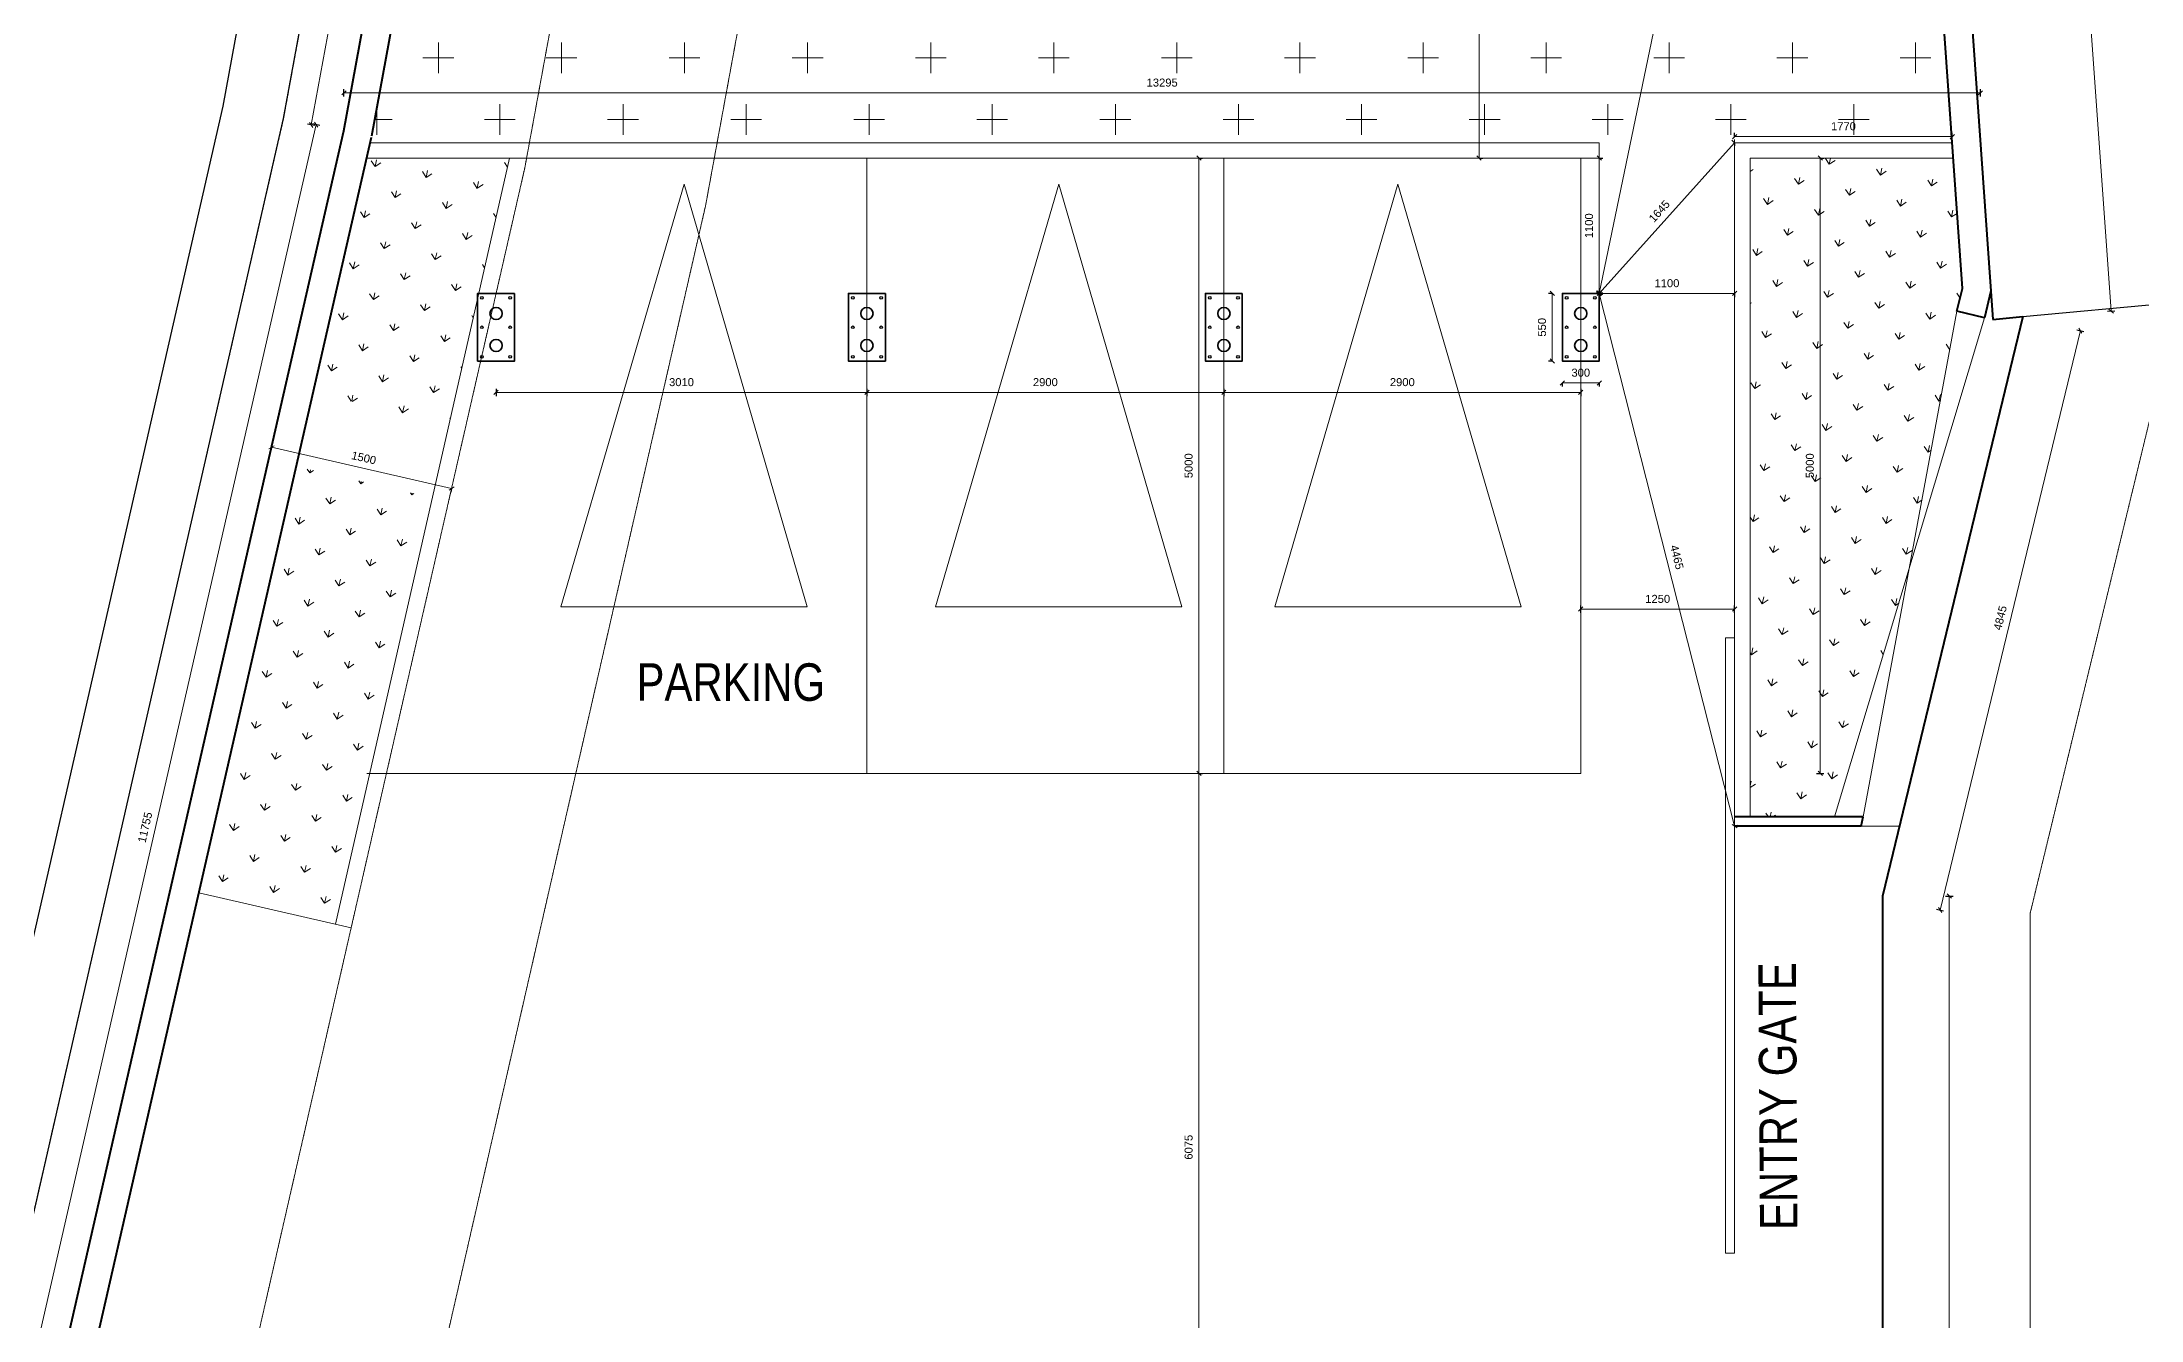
# Model space of a CAD drawing. Header units: millimetres. Extents: x 19543921 to 20171754, y -3528062 to -3222959.
# Drawn here: x 19582502 to 19599555, y -3280503 to -3270119 of the extents above; entities that cross this region are included whole.
import ezdxf

# ---------------------------------------------------------------- set-up
doc = ezdxf.new("R2010")
doc.units = ezdxf.units.MM
doc.header["$MEASUREMENT"] = 0
doc.header["$PDMODE"] = 35
doc.linetypes.add('CENTER2', pattern=[28.575, 19.05, -3.175, 3.175, -3.175])
doc.layers.get('Defpoints').update_dxf_attribs({"color": 169})
for name, color, linetype, lineweight in [('CENTER LINE', 40, 'CENTER2', 15), ('Dimension', 4, 'Continuous', 9), ('ele 3', 153, 'Continuous', 18), ('HACTH', 9, 'Continuous', 9), ('hatch LOW', 8, 'Continuous', 5), ('Hatrch', 8, 'Continuous', 0), ('site', 96, 'Continuous', 40), ('text', 142, 'Continuous', 9), ('wall', 1, 'Continuous', 35), ('wall line', 6, 'Continuous', 13)]:
    doc.layers.add(name, color=color, linetype=linetype, lineweight=lineweight)
doc.layers.add('Road', color=7, linetype='Continuous')
doc.styles.add('DIM', font='arial.ttf', dxfattribs={"width": 0.8, "height": 45})
doc.styles.add('ordinary', font='arial.ttf')
doc.dimstyles.new('Copy of outer dimension', dxfattribs={"dimtxt": 65, "dimasz": 35, "dimexe": 30, "dimexo": 150, "dimgap": 50, "dimtad": 1, "dimdec": 0, "dimrnd": 5, "dimzin": 12, "dimdsep": 46, "dimtxsty": 'ordinary', "dimblk1": 'OBLIQUE', "dimblk2": 'OBLIQUE', "dimsah": 1, "dimcen": 0.09, "dimclrd": 256, "dimclre": 256, "dimclrt": 256, "dimadec": 0, "dimazin": 3, "dimtfac": 1, "dimtdec": 0, "dimtix": 1, "dimtmove": 1, "dimatfit": 2, "dimldrblk": 'leaderarrow', "dimfxl": 30, "dimfxlon": 1, "dimtolj": 1, "dimtzin": 12, "dimlwd": -1, "dimarcsym": 0})

# ---------------------------------------------------------------- blocks, each defined once
blk = doc.blocks.new('_OBLIQUE')
at = {"color": 0, "linetype": 'ByBlock'}
blk.add_line((-0.5, -0.5), (0.5, 0.5), dxfattribs=at)
blk = doc.blocks.new('*D114')
at = {"layer": 'Defpoints', "color": 0, "linetype": 'Continuous', "ltscale": 1000, "transparency": 16777216}
for p in [(19598594, -3272350), (19597454, -3277058), (19597923, -3277172)]:
    blk.add_point(p, dxfattribs=at)
at = {"layer": 'Dimension', "ltscale": 1000, "transparency": 16777216}
blk.add_line((19599063, -3272464), (19597923, -3277172), dxfattribs=at)
at = {"layer": 'Dimension', "linetype": 'Continuous', "lineweight": -2, "ltscale": 1000, "transparency": 16777216}
for p, q in [((19599034, -3272457), (19599092, -3272471)), ((19597894, -3277165), (19597952, -3277179))]:
    blk.add_line(p, q, dxfattribs=at)
at = {"layer": 'Dimension', "linetype": 'Continuous', "ltscale": 1000, "transparency": 16777216, "xscale": 35, "yscale": 35, "zscale": 35}
for p, rotation in [((19599063, -3272464), 76.38533017324197), ((19597923, -3277172), 256.3853301732419)]:
    blk.add_blockref('_OBLIQUE', p, dxfattribs=dict(at, rotation=rotation))
at = {"layer": 'Dimension', "linetype": 'Continuous', "ltscale": 1000, "transparency": 16777216, "insert": (19598412, -3274798), "char_height": 65, "attachment_point": 5, "rotation": 76.3853, "style": 'ordinary'}
blk.add_mtext('\\A1;4845', dxfattribs=at)
blk = doc.blocks.new('leaderarrow')
at = {"linetype": 'Continuous'}
blk.add_line((0, 0), (-1, 0), dxfattribs=at)
at = {"linetype": 'Continuous', "const_width": 0.177}
blk.add_lwpolyline([(-0.5, 0.5), (0, 0), (-0.5, -0.5)], dxfattribs=at)
blk = doc.blocks.new('*D116')
at = {"layer": 'Defpoints', "color": 0, "linetype": 'Continuous', "ltscale": 1000, "transparency": 16777216}
for p in [(19584730, -3270790), (19584955, -3270841), (19582337, -3282299)]:
    blk.add_point(p, dxfattribs=at)
at = {"layer": 'Dimension', "ltscale": 1000, "transparency": 16777216}
blk.add_line((19582112, -3282248), (19584730, -3270790), dxfattribs=at)
at = {"layer": 'Dimension', "linetype": 'Continuous', "lineweight": -2, "ltscale": 1000, "transparency": 16777216}
for p, q in [((19584759, -3270796), (19584701, -3270783)), ((19582141, -3282255), (19582083, -3282241))]:
    blk.add_line(p, q, dxfattribs=at)
at = {"layer": 'Dimension', "linetype": 'Continuous', "ltscale": 1000, "transparency": 16777216, "xscale": 35, "yscale": 35, "zscale": 35}
for p, rotation in [((19584730, -3270790), 77.12936174219743), ((19582112, -3282248), 257.1293617421974)]:
    blk.add_blockref('_OBLIQUE', p, dxfattribs=dict(at, rotation=rotation))
at = {"layer": 'Dimension', "linetype": 'Continuous', "ltscale": 1000, "transparency": 16777216, "insert": (19583340, -3276500), "char_height": 65, "attachment_point": 5, "rotation": 77.1294, "style": 'ordinary'}
blk.add_mtext('\\A1;11755', dxfattribs=at)
blk = doc.blocks.new('*D117')
at = {"layer": 'Defpoints', "color": 0, "linetype": 'Continuous', "ltscale": 1000, "transparency": 16777216}
for p in [(19585990, -3263705), (19586256, -3263753), (19584955, -3270841)]:
    blk.add_point(p, dxfattribs=at)
at = {"layer": 'Dimension', "ltscale": 1000, "transparency": 16777216}
blk.add_line((19584689, -3270792), (19585990, -3263705), dxfattribs=at)
at = {"layer": 'Dimension', "linetype": 'Continuous', "lineweight": -2, "ltscale": 1000, "transparency": 16777216}
for p, q in [((19586020, -3263710), (19585961, -3263699)), ((19584719, -3270798), (19584660, -3270787))]:
    blk.add_line(p, q, dxfattribs=at)
at = {"layer": 'Dimension', "linetype": 'Continuous', "ltscale": 1000, "transparency": 16777216, "xscale": 35, "yscale": 35, "zscale": 35}
for p, rotation in [((19585990, -3263705), 79.59812106414893), ((19584689, -3270792), 259.5981210641489)]:
    blk.add_blockref('_OBLIQUE', p, dxfattribs=dict(at, rotation=rotation))
at = {"layer": 'Dimension', "linetype": 'Continuous', "ltscale": 1000, "transparency": 16777216, "insert": (19585258, -3267233), "char_height": 65, "attachment_point": 5, "rotation": 79.5981, "style": 'ordinary'}
blk.add_mtext('\\A1;7205', dxfattribs=at)
blk = doc.blocks.new('*D119')
at = {"layer": 'Defpoints', "color": 0, "linetype": 'Continuous', "ltscale": 1000, "transparency": 16777216}
for p in [(19597454, -3277058), (19597998, -3277058), (19597454, -3302941)]:
    blk.add_point(p, dxfattribs=at)
at = {"layer": 'Dimension', "linetype": 'Continuous', "lineweight": -2, "ltscale": 1000, "transparency": 16777216}
for p, q in [((19597968, -3277058), (19598028, -3277058)), ((19597968, -3302941), (19598028, -3302941))]:
    blk.add_line(p, q, dxfattribs=at)
at = {"layer": 'Dimension', "ltscale": 1000, "transparency": 16777216}
blk.add_line((19597998, -3302941), (19597998, -3277058), dxfattribs=at)
at = {"layer": 'Dimension', "linetype": 'Continuous', "ltscale": 1000, "transparency": 16777216, "xscale": 35, "yscale": 35, "zscale": 35}
for p, rotation in [((19597998, -3277058), 90), ((19597998, -3302941), 270)]:
    blk.add_blockref('_OBLIQUE', p, dxfattribs=dict(at, rotation=rotation))
at = {"layer": 'Dimension', "linetype": 'Continuous', "ltscale": 1000, "transparency": 16777216, "insert": (19597914, -3290000), "char_height": 65, "attachment_point": 5, "rotation": 90, "style": 'ordinary'}
blk.add_mtext('\\A1;25885', dxfattribs=at)
blk = doc.blocks.new('*D134')
at = {"layer": 'Defpoints', "color": 0, "linetype": 'Continuous', "ltscale": 1000, "transparency": 16777216}
for p in [(19597527, -3260705), (19598486, -3260637), (19598353, -3272373)]:
    blk.add_point(p, dxfattribs=at)
at = {"layer": 'Dimension', "linetype": 'Continuous', "lineweight": -2, "ltscale": 1000, "transparency": 16777216}
for p, q in [((19598456, -3260639), (19598516, -3260635)), ((19599282, -3272307), (19599342, -3272303))]:
    blk.add_line(p, q, dxfattribs=at)
at = {"layer": 'Dimension', "ltscale": 1000, "transparency": 16777216}
blk.add_line((19599312, -3272305), (19598486, -3260637), dxfattribs=at)
at = {"layer": 'Dimension', "linetype": 'Continuous', "ltscale": 1000, "transparency": 16777216, "xscale": 35, "yscale": 35, "zscale": 35}
for p, rotation in [((19598486, -3260637), 94.04689439493434), ((19599312, -3272305), 274.0468943949343)]:
    blk.add_blockref('_OBLIQUE', p, dxfattribs=dict(at, rotation=rotation))
at = {"layer": 'Dimension', "linetype": 'Continuous', "ltscale": 1000, "transparency": 16777216, "insert": (19598982, -3266465), "char_height": 65, "attachment_point": 5, "rotation": 274.0469, "style": 'ordinary'}
blk.add_mtext('\\A1;11695', dxfattribs=at)
blk = doc.blocks.new('*D122')
at = {"layer": 'Defpoints', "color": 0, "linetype": 'Continuous', "ltscale": 1000, "transparency": 16777216}
for p in [(19584377, -3273369), (19584367, -3273412), (19585840, -3273703)]:
    blk.add_point(p, dxfattribs=at)
at = {"layer": 'Dimension', "linetype": 'Continuous', "lineweight": -2, "ltscale": 1000, "transparency": 16777216}
for p, q in [((19584367, -3273412), (19584361, -3273442)), ((19585830, -3273746), (19585823, -3273776))]:
    blk.add_line(p, q, dxfattribs=at)
at = {"layer": 'Dimension', "ltscale": 1000, "transparency": 16777216}
blk.add_line((19585830, -3273746), (19584367, -3273412), dxfattribs=at)
at = {"layer": 'Dimension', "linetype": 'Continuous', "ltscale": 1000, "transparency": 16777216, "xscale": 35, "yscale": 35, "zscale": 35}
for p, rotation in [((19584367, -3273412), 167.1293617422405), ((19585830, -3273746), 347.1293617422406)]:
    blk.add_blockref('_OBLIQUE', p, dxfattribs=dict(at, rotation=rotation))
at = {"layer": 'Dimension', "linetype": 'Continuous', "ltscale": 1000, "transparency": 16777216, "insert": (19585117, -3273498), "char_height": 65, "attachment_point": 5, "rotation": 347.1294, "style": 'ordinary'}
blk.add_mtext('\\A1;1500', dxfattribs=at)
blk = doc.blocks.new('*D123')
at = {"layer": 'Defpoints', "color": 0, "linetype": 'Continuous', "ltscale": 1000, "transparency": 16777216}
for p in [(19594178, -3260975), (19594178, -3271062), (19594178, -3271062)]:
    blk.add_point(p, dxfattribs=at)
at = {"layer": 'Dimension', "linetype": 'Continuous', "lineweight": -2, "ltscale": 1000, "transparency": 16777216}
for p, q in [((19594178, -3260975), (19594208, -3260975)), ((19594178, -3271062), (19594208, -3271062))]:
    blk.add_line(p, q, dxfattribs=at)
at = {"layer": 'Dimension', "ltscale": 1000, "transparency": 16777216}
blk.add_line((19594178, -3260975), (19594178, -3271062), dxfattribs=at)
at = {"layer": 'Dimension', "linetype": 'Continuous', "ltscale": 1000, "transparency": 16777216, "xscale": 35, "yscale": 35, "zscale": 35}
for p, rotation in [((19594178, -3260975), 90), ((19594178, -3271062), 270)]:
    blk.add_blockref('_OBLIQUE', p, dxfattribs=dict(at, rotation=rotation))
at = {"layer": 'Dimension', "linetype": 'Continuous', "ltscale": 1000, "transparency": 16777216, "insert": (19594095, -3266018), "char_height": 65, "attachment_point": 5, "rotation": 90, "style": 'ordinary'}
blk.add_mtext('\\A1;10085', dxfattribs=at)
blk = doc.blocks.new('*D138')
at = {"layer": 'Defpoints', "color": 0, "linetype": 'Continuous', "ltscale": 1000, "transparency": 16777216}
for p in [(19598251, -3270532), (19584955, -3270841), (19598251, -3270937)]:
    blk.add_point(p, dxfattribs=at)
at = {"layer": 'Dimension', "linetype": 'Continuous', "lineweight": -2, "ltscale": 1000, "transparency": 16777216}
for p, q in [((19584955, -3270562), (19584955, -3270502)), ((19598251, -3270562), (19598251, -3270502))]:
    blk.add_line(p, q, dxfattribs=at)
at = {"layer": 'Dimension', "ltscale": 1000, "transparency": 16777216}
blk.add_line((19584955, -3270532), (19598251, -3270532), dxfattribs=at)
at = {"layer": 'Dimension', "linetype": 'Continuous', "ltscale": 1000, "transparency": 16777216, "xscale": 35, "yscale": 35, "zscale": 35, "rotation": 180}
blk.add_blockref('_OBLIQUE', (19584955, -3270532), dxfattribs=at)
at = {"layer": 'Dimension', "linetype": 'Continuous', "ltscale": 1000, "transparency": 16777216, "xscale": 35, "yscale": 35, "zscale": 35}
blk.add_blockref('_OBLIQUE', (19598251, -3270532), dxfattribs=at)
at = {"layer": 'Dimension', "linetype": 'Continuous', "ltscale": 1000, "transparency": 16777216, "insert": (19591603, -3270449), "char_height": 65, "attachment_point": 5, "style": 'ordinary'}
blk.add_mtext('\\A1;13295', dxfattribs=at)
blk = doc.blocks.new('*D139')
at = {"layer": 'Defpoints', "color": 0, "linetype": 'Continuous', "ltscale": 1000, "transparency": 16777216}
for p in [(19595004, -3274727), (19595004, -3275329), (19596254, -3275329)]:
    blk.add_point(p, dxfattribs=at)
at = {"layer": 'Dimension', "linetype": 'Continuous', "lineweight": -2, "ltscale": 1000, "transparency": 16777216}
for p, q in [((19595004, -3274757), (19595004, -3274697)), ((19596254, -3274757), (19596254, -3274697))]:
    blk.add_line(p, q, dxfattribs=at)
at = {"layer": 'Dimension', "ltscale": 1000, "transparency": 16777216}
blk.add_line((19596254, -3274727), (19595004, -3274727), dxfattribs=at)
at = {"layer": 'Dimension', "linetype": 'Continuous', "ltscale": 1000, "transparency": 16777216, "xscale": 35, "yscale": 35, "zscale": 35, "rotation": 180}
blk.add_blockref('_OBLIQUE', (19595004, -3274727), dxfattribs=at)
at = {"layer": 'Dimension', "linetype": 'Continuous', "ltscale": 1000, "transparency": 16777216, "xscale": 35, "yscale": 35, "zscale": 35}
blk.add_blockref('_OBLIQUE', (19596254, -3274727), dxfattribs=at)
at = {"layer": 'Dimension', "linetype": 'Continuous', "ltscale": 1000, "transparency": 16777216, "insert": (19595629, -3274644), "char_height": 65, "attachment_point": 5, "style": 'ordinary'}
blk.add_mtext('\\A1;1250', dxfattribs=at)
blk = doc.blocks.new('*D140')
at = {"layer": 'Defpoints', "color": 0, "linetype": 'Continuous', "ltscale": 1000, "transparency": 16777216}
for p in [(19596949, -3271062), (19589605, -3276062), (19596949, -3276062)]:
    blk.add_point(p, dxfattribs=at)
at = {"layer": 'Dimension', "linetype": 'Continuous', "lineweight": -2, "ltscale": 1000, "transparency": 16777216}
for p, q in [((19596949, -3271062), (19596979, -3271062)), ((19596919, -3276062), (19596979, -3276062))]:
    blk.add_line(p, q, dxfattribs=at)
at = {"layer": 'Dimension', "ltscale": 1000, "transparency": 16777216}
blk.add_line((19596949, -3271062), (19596949, -3276062), dxfattribs=at)
at = {"layer": 'Dimension', "linetype": 'Continuous', "ltscale": 1000, "transparency": 16777216, "xscale": 35, "yscale": 35, "zscale": 35}
for p, rotation in [((19596949, -3271062), 90), ((19596949, -3276062), 270)]:
    blk.add_blockref('_OBLIQUE', p, dxfattribs=dict(at, rotation=rotation))
at = {"layer": 'Dimension', "linetype": 'Continuous', "ltscale": 1000, "transparency": 16777216, "insert": (19596865, -3273562), "char_height": 65, "attachment_point": 5, "rotation": 90, "style": 'ordinary'}
blk.add_mtext('\\A1;5000', dxfattribs=at)
blk = doc.blocks.new('*D125')
at = {"layer": 'Defpoints', "color": 0, "linetype": 'Continuous', "ltscale": 1000, "transparency": 16777216}
for p in [(19595154, -3271062), (19595154, -3271062), (19595154, -3272162)]:
    blk.add_point(p, dxfattribs=at)
at = {"layer": 'Dimension', "linetype": 'Continuous', "lineweight": -2, "ltscale": 1000, "transparency": 16777216}
for p, q in [((19595154, -3271062), (19595184, -3271062)), ((19595154, -3272162), (19595184, -3272162))]:
    blk.add_line(p, q, dxfattribs=at)
at = {"layer": 'Dimension', "ltscale": 1000, "transparency": 16777216}
blk.add_line((19595154, -3272162), (19595154, -3271062), dxfattribs=at)
at = {"layer": 'Dimension', "linetype": 'Continuous', "ltscale": 1000, "transparency": 16777216, "xscale": 35, "yscale": 35, "zscale": 35}
for p, rotation in [((19595154, -3271062), 90), ((19595154, -3272162), 270)]:
    blk.add_blockref('_OBLIQUE', p, dxfattribs=dict(at, rotation=rotation))
at = {"layer": 'Dimension', "linetype": 'Continuous', "ltscale": 1000, "transparency": 16777216, "insert": (19595071, -3271612), "char_height": 65, "attachment_point": 5, "rotation": 90, "style": 'ordinary'}
blk.add_mtext('\\A1;1100', dxfattribs=at)
blk = doc.blocks.new('*D126')
at = {"layer": 'Defpoints', "color": 0, "linetype": 'Continuous', "ltscale": 1000, "transparency": 16777216}
for p in [(19592104, -3272620), (19595004, -3272620), (19592104, -3272966)]:
    blk.add_point(p, dxfattribs=at)
at = {"layer": 'Dimension', "linetype": 'Continuous', "lineweight": -2, "ltscale": 1000, "transparency": 16777216}
for p, q in [((19592104, -3272936), (19592104, -3272996)), ((19595004, -3272936), (19595004, -3272996))]:
    blk.add_line(p, q, dxfattribs=at)
at = {"layer": 'Dimension', "ltscale": 1000, "transparency": 16777216}
blk.add_line((19595004, -3272966), (19592104, -3272966), dxfattribs=at)
at = {"layer": 'Dimension', "linetype": 'Continuous', "ltscale": 1000, "transparency": 16777216, "xscale": 35, "yscale": 35, "zscale": 35, "rotation": 180}
blk.add_blockref('_OBLIQUE', (19592104, -3272966), dxfattribs=at)
at = {"layer": 'Dimension', "linetype": 'Continuous', "ltscale": 1000, "transparency": 16777216, "xscale": 35, "yscale": 35, "zscale": 35}
blk.add_blockref('_OBLIQUE', (19595004, -3272966), dxfattribs=at)
at = {"layer": 'Dimension', "linetype": 'Continuous', "ltscale": 1000, "transparency": 16777216, "insert": (19593554, -3272883), "char_height": 65, "attachment_point": 5, "style": 'ordinary'}
blk.add_mtext('\\A1;2900', dxfattribs=at)
blk = doc.blocks.new('*D142')
at = {"layer": 'Defpoints', "color": 0, "linetype": 'Continuous', "ltscale": 1000, "transparency": 16777216}
for p in [(19589204, -3272712), (19592104, -3272712), (19589204, -3272966)]:
    blk.add_point(p, dxfattribs=at)
at = {"layer": 'Dimension', "linetype": 'Continuous', "lineweight": -2, "ltscale": 1000, "transparency": 16777216}
for p, q in [((19589204, -3272936), (19589204, -3272996)), ((19592104, -3272936), (19592104, -3272996))]:
    blk.add_line(p, q, dxfattribs=at)
at = {"layer": 'Dimension', "ltscale": 1000, "transparency": 16777216}
blk.add_line((19592104, -3272966), (19589204, -3272966), dxfattribs=at)
at = {"layer": 'Dimension', "linetype": 'Continuous', "ltscale": 1000, "transparency": 16777216, "xscale": 35, "yscale": 35, "zscale": 35, "rotation": 180}
blk.add_blockref('_OBLIQUE', (19589204, -3272966), dxfattribs=at)
at = {"layer": 'Dimension', "linetype": 'Continuous', "ltscale": 1000, "transparency": 16777216, "xscale": 35, "yscale": 35, "zscale": 35}
blk.add_blockref('_OBLIQUE', (19592104, -3272966), dxfattribs=at)
at = {"layer": 'Dimension', "linetype": 'Continuous', "ltscale": 1000, "transparency": 16777216, "insert": (19590654, -3272883), "char_height": 65, "attachment_point": 5, "style": 'ordinary'}
blk.add_mtext('\\A1;2900', dxfattribs=at)
blk = doc.blocks.new('*D143')
at = {"layer": 'Defpoints', "color": 0, "linetype": 'Continuous', "ltscale": 1000, "transparency": 16777216}
for p in [(19586192, -3272712), (19589204, -3272712), (19586192, -3272966)]:
    blk.add_point(p, dxfattribs=at)
at = {"layer": 'Dimension', "linetype": 'Continuous', "lineweight": -2, "ltscale": 1000, "transparency": 16777216}
for p, q in [((19586192, -3272936), (19586192, -3272996)), ((19589204, -3272936), (19589204, -3272996))]:
    blk.add_line(p, q, dxfattribs=at)
at = {"layer": 'Dimension', "ltscale": 1000, "transparency": 16777216}
blk.add_line((19589204, -3272966), (19586192, -3272966), dxfattribs=at)
at = {"layer": 'Dimension', "linetype": 'Continuous', "ltscale": 1000, "transparency": 16777216, "xscale": 35, "yscale": 35, "zscale": 35, "rotation": 180}
blk.add_blockref('_OBLIQUE', (19586192, -3272966), dxfattribs=at)
at = {"layer": 'Dimension', "linetype": 'Continuous', "ltscale": 1000, "transparency": 16777216, "xscale": 35, "yscale": 35, "zscale": 35}
blk.add_blockref('_OBLIQUE', (19589204, -3272966), dxfattribs=at)
at = {"layer": 'Dimension', "linetype": 'Continuous', "ltscale": 1000, "transparency": 16777216, "insert": (19587698, -3272883), "char_height": 65, "attachment_point": 5, "style": 'ordinary'}
blk.add_mtext('\\A1;3010', dxfattribs=at)
blk = doc.blocks.new('*D144')
at = {"layer": 'Defpoints', "color": 0, "linetype": 'Continuous', "ltscale": 1000, "transparency": 16777216}
for p in [(19596254, -3270937), (19595154, -3272162), (19595154, -3272162)]:
    blk.add_point(p, dxfattribs=at)
at = {"layer": 'Dimension', "ltscale": 1000, "transparency": 16777216}
blk.add_line((19596254, -3270937), (19595154, -3272162), dxfattribs=at)
at = {"layer": 'Dimension', "linetype": 'Continuous', "lineweight": -2, "ltscale": 1000, "transparency": 16777216}
for p, q in [((19596254, -3270937), (19596232, -3270917)), ((19595154, -3272162), (19595132, -3272142))]:
    blk.add_line(p, q, dxfattribs=at)
at = {"layer": 'Dimension', "linetype": 'Continuous', "ltscale": 1000, "transparency": 16777216, "xscale": 35, "yscale": 35, "zscale": 35}
for p, rotation in [((19596254, -3270937), 48.0774553995317), ((19595154, -3272162), 228.0774553995317)]:
    blk.add_blockref('_OBLIQUE', p, dxfattribs=dict(at, rotation=rotation))
at = {"layer": 'Dimension', "linetype": 'Continuous', "ltscale": 1000, "transparency": 16777216, "insert": (19595642, -3271494), "char_height": 65, "attachment_point": 5, "rotation": 48.0775, "style": 'ordinary'}
blk.add_mtext('\\A1;1645', dxfattribs=at)
blk = doc.blocks.new('*D145')
at = {"layer": 'Defpoints', "color": 0, "linetype": 'Continuous', "ltscale": 1000, "transparency": 16777216}
for p in [(19595154, -3272162), (19595154, -3272162), (19596254, -3276490)]:
    blk.add_point(p, dxfattribs=at)
at = {"layer": 'Dimension', "linetype": 'Continuous', "lineweight": -2, "ltscale": 1000, "transparency": 16777216}
for p, q in [((19595154, -3272162), (19595183, -3272155)), ((19596254, -3276490), (19596283, -3276483))]:
    blk.add_line(p, q, dxfattribs=at)
at = {"layer": 'Dimension', "ltscale": 1000, "transparency": 16777216}
blk.add_line((19596254, -3276490), (19595154, -3272162), dxfattribs=at)
at = {"layer": 'Dimension', "linetype": 'Continuous', "ltscale": 1000, "transparency": 16777216, "xscale": 35, "yscale": 35, "zscale": 35}
for p, rotation in [((19595154, -3272162), 104.2603588838552), ((19596254, -3276490), 284.2603588838552)]:
    blk.add_blockref('_OBLIQUE', p, dxfattribs=dict(at, rotation=rotation))
at = {"layer": 'Dimension', "linetype": 'Continuous', "ltscale": 1000, "transparency": 16777216, "insert": (19595785, -3274305), "char_height": 65, "attachment_point": 5, "rotation": 284.2604, "style": 'ordinary'}
blk.add_mtext('\\A1;4465', dxfattribs=at)
blk = doc.blocks.new('*D146')
at = {"layer": 'Defpoints', "color": 0, "linetype": 'Continuous', "ltscale": 1000, "transparency": 16777216}
for p in [(19595154, -3272162), (19596254, -3272162), (19596254, -3272162)]:
    blk.add_point(p, dxfattribs=at)
at = {"layer": 'Dimension', "linetype": 'Continuous', "lineweight": -2, "ltscale": 1000, "transparency": 16777216}
for p, q in [((19595154, -3272162), (19595154, -3272192)), ((19596254, -3272162), (19596254, -3272192))]:
    blk.add_line(p, q, dxfattribs=at)
at = {"layer": 'Dimension', "ltscale": 1000, "transparency": 16777216}
blk.add_line((19595154, -3272162), (19596254, -3272162), dxfattribs=at)
at = {"layer": 'Dimension', "linetype": 'Continuous', "ltscale": 1000, "transparency": 16777216, "xscale": 35, "yscale": 35, "zscale": 35, "rotation": 180}
blk.add_blockref('_OBLIQUE', (19595154, -3272162), dxfattribs=at)
at = {"layer": 'Dimension', "linetype": 'Continuous', "ltscale": 1000, "transparency": 16777216, "xscale": 35, "yscale": 35, "zscale": 35}
blk.add_blockref('_OBLIQUE', (19596254, -3272162), dxfattribs=at)
at = {"layer": 'Dimension', "linetype": 'Continuous', "ltscale": 1000, "transparency": 16777216, "insert": (19595704, -3272079), "char_height": 65, "attachment_point": 5, "style": 'ordinary'}
blk.add_mtext('\\A1;1100', dxfattribs=at)
blk = doc.blocks.new('*D147')
at = {"layer": 'Defpoints', "color": 0, "linetype": 'Continuous', "ltscale": 1000, "transparency": 16777216}
for p in [(19591789, -3271062), (19591789, -3276062), (19591901, -3276062)]:
    blk.add_point(p, dxfattribs=at)
at = {"layer": 'Dimension', "linetype": 'Continuous', "lineweight": -2, "ltscale": 1000, "transparency": 16777216}
for p, q in [((19591901, -3271062), (19591931, -3271062)), ((19591901, -3276062), (19591931, -3276062))]:
    blk.add_line(p, q, dxfattribs=at)
at = {"layer": 'Dimension', "ltscale": 1000, "transparency": 16777216}
blk.add_line((19591901, -3271062), (19591901, -3276062), dxfattribs=at)
at = {"layer": 'Dimension', "linetype": 'Continuous', "ltscale": 1000, "transparency": 16777216, "xscale": 35, "yscale": 35, "zscale": 35}
for p, rotation in [((19591901, -3271062), 90), ((19591901, -3276062), 270)]:
    blk.add_blockref('_OBLIQUE', p, dxfattribs=dict(at, rotation=rotation))
at = {"layer": 'Dimension', "linetype": 'Continuous', "ltscale": 1000, "transparency": 16777216, "insert": (19591818, -3273562), "char_height": 65, "attachment_point": 5, "rotation": 90, "style": 'ordinary'}
blk.add_mtext('\\A1;5000', dxfattribs=at)
blk = doc.blocks.new('*D148')
at = {"layer": 'Defpoints', "color": 0, "linetype": 'Continuous', "ltscale": 1000, "transparency": 16777216}
for p in [(19591789, -3276062), (19591901, -3282136), (19591901, -3282136)]:
    blk.add_point(p, dxfattribs=at)
at = {"layer": 'Dimension', "linetype": 'Continuous', "lineweight": -2, "ltscale": 1000, "transparency": 16777216}
for p, q in [((19591901, -3276062), (19591931, -3276062)), ((19591901, -3282136), (19591931, -3282136))]:
    blk.add_line(p, q, dxfattribs=at)
at = {"layer": 'Dimension', "ltscale": 1000, "transparency": 16777216}
blk.add_line((19591901, -3276062), (19591901, -3282136), dxfattribs=at)
at = {"layer": 'Dimension', "linetype": 'Continuous', "ltscale": 1000, "transparency": 16777216, "xscale": 35, "yscale": 35, "zscale": 35}
for p, rotation in [((19591901, -3276062), 90), ((19591901, -3282136), 270)]:
    blk.add_blockref('_OBLIQUE', p, dxfattribs=dict(at, rotation=rotation))
at = {"layer": 'Dimension', "linetype": 'Continuous', "ltscale": 1000, "transparency": 16777216, "insert": (19591818, -3279099), "char_height": 65, "attachment_point": 5, "rotation": 90, "style": 'ordinary'}
blk.add_mtext('\\A1;6075', dxfattribs=at)
blk = doc.blocks.new('*D149')
at = {"layer": 'Defpoints', "color": 0, "linetype": 'Continuous', "ltscale": 1000, "transparency": 16777216}
for p in [(19594772, -3272162), (19594854, -3272162), (19594854, -3272712)]:
    blk.add_point(p, dxfattribs=at)
at = {"layer": 'Dimension', "linetype": 'Continuous', "lineweight": -2, "ltscale": 1000, "transparency": 16777216}
for p, q in [((19594772, -3272162), (19594742, -3272162)), ((19594772, -3272712), (19594742, -3272712))]:
    blk.add_line(p, q, dxfattribs=at)
at = {"layer": 'Dimension', "ltscale": 1000, "transparency": 16777216}
blk.add_line((19594772, -3272712), (19594772, -3272162), dxfattribs=at)
at = {"layer": 'Dimension', "linetype": 'Continuous', "ltscale": 1000, "transparency": 16777216, "xscale": 35, "yscale": 35, "zscale": 35}
for p, rotation in [((19594772, -3272162), 90), ((19594772, -3272712), 270)]:
    blk.add_blockref('_OBLIQUE', p, dxfattribs=dict(at, rotation=rotation))
at = {"layer": 'Dimension', "linetype": 'Continuous', "ltscale": 1000, "transparency": 16777216, "insert": (19594689, -3272437), "char_height": 65, "attachment_point": 5, "rotation": 90, "style": 'ordinary'}
blk.add_mtext('\\A1;550', dxfattribs=at)
blk = doc.blocks.new('*D127')
at = {"layer": 'Defpoints', "color": 0, "linetype": 'Continuous', "ltscale": 1000, "transparency": 16777216}
for p in [(19594854, -3272786), (19595154, -3272786), (19595154, -3272889)]:
    blk.add_point(p, dxfattribs=at)
at = {"layer": 'Dimension', "linetype": 'Continuous', "lineweight": -2, "ltscale": 1000, "transparency": 16777216}
for p, q in [((19594854, -3272889), (19594854, -3272919)), ((19595154, -3272889), (19595154, -3272919))]:
    blk.add_line(p, q, dxfattribs=at)
at = {"layer": 'Dimension', "ltscale": 1000, "transparency": 16777216}
blk.add_line((19594854, -3272889), (19595154, -3272889), dxfattribs=at)
at = {"layer": 'Dimension', "linetype": 'Continuous', "ltscale": 1000, "transparency": 16777216, "xscale": 35, "yscale": 35, "zscale": 35, "rotation": 180}
blk.add_blockref('_OBLIQUE', (19594854, -3272889), dxfattribs=at)
at = {"layer": 'Dimension', "linetype": 'Continuous', "ltscale": 1000, "transparency": 16777216, "xscale": 35, "yscale": 35, "zscale": 35}
blk.add_blockref('_OBLIQUE', (19595154, -3272889), dxfattribs=at)
at = {"layer": 'Dimension', "linetype": 'Continuous', "ltscale": 1000, "transparency": 16777216, "insert": (19595004, -3272806), "char_height": 65, "attachment_point": 5, "style": 'ordinary'}
blk.add_mtext('\\A1;300', dxfattribs=at)
blk = doc.blocks.new('*D128')
at = {"layer": 'Defpoints', "color": 0, "linetype": 'Continuous', "ltscale": 1000, "transparency": 16777216}
for p in [(19597527, -3260705), (19597527, -3260705), (19595154, -3272162)]:
    blk.add_point(p, dxfattribs=at)
at = {"layer": 'Dimension', "ltscale": 1000, "transparency": 16777216}
blk.add_line((19595154, -3272162), (19597527, -3260705), dxfattribs=at)
at = {"layer": 'Dimension', "linetype": 'Continuous', "lineweight": -2, "ltscale": 1000, "transparency": 16777216}
for p, q in [((19597527, -3260705), (19597556, -3260711)), ((19595154, -3272162), (19595183, -3272168))]:
    blk.add_line(p, q, dxfattribs=at)
at = {"layer": 'Dimension', "linetype": 'Continuous', "ltscale": 1000, "transparency": 16777216, "xscale": 35, "yscale": 35, "zscale": 35}
for p, rotation in [((19597527, -3260705), 78.29822445722411), ((19595154, -3272162), 258.2982244572241)]:
    blk.add_blockref('_OBLIQUE', p, dxfattribs=dict(at, rotation=rotation))
at = {"layer": 'Dimension', "linetype": 'Continuous', "ltscale": 1000, "transparency": 16777216, "insert": (19596259, -3266417), "char_height": 65, "attachment_point": 5, "rotation": 78.2982, "style": 'ordinary'}
blk.add_mtext('\\A1;11700', dxfattribs=at)
blk = doc.blocks.new('*D129')
at = {"layer": 'Defpoints', "color": 0, "linetype": 'Continuous', "ltscale": 1000, "transparency": 16777216}
for p in [(19596254, -3270887), (19596254, -3271021), (19598022, -3271021)]:
    blk.add_point(p, dxfattribs=at)
at = {"layer": 'Dimension', "linetype": 'Continuous', "lineweight": -2, "ltscale": 1000, "transparency": 16777216}
for p, q in [((19596254, -3270887), (19596254, -3270857)), ((19598022, -3270887), (19598022, -3270857))]:
    blk.add_line(p, q, dxfattribs=at)
at = {"layer": 'Dimension', "ltscale": 1000, "transparency": 16777216}
blk.add_line((19598022, -3270887), (19596254, -3270887), dxfattribs=at)
at = {"layer": 'Dimension', "linetype": 'Continuous', "ltscale": 1000, "transparency": 16777216, "xscale": 35, "yscale": 35, "zscale": 35, "rotation": 180}
blk.add_blockref('_OBLIQUE', (19596254, -3270887), dxfattribs=at)
at = {"layer": 'Dimension', "linetype": 'Continuous', "ltscale": 1000, "transparency": 16777216, "xscale": 35, "yscale": 35, "zscale": 35}
blk.add_blockref('_OBLIQUE', (19598022, -3270887), dxfattribs=at)
at = {"layer": 'Dimension', "linetype": 'Continuous', "ltscale": 1000, "transparency": 16777216, "insert": (19597138, -3270804), "char_height": 65, "attachment_point": 5, "style": 'ordinary'}
blk.add_mtext('\\A1;1770', dxfattribs=at)

msp = doc.modelspace()

# ---------------------------------------------------------------- hatches: boundary and pattern name
at = {"layer": 'ele 3', "linetype": 'Continuous', "ltscale": 1000, "true_color": 0x58ba48}
h = msp.add_hatch(dxfattribs=at)
h.set_pattern_fill('CROSS', color=85, scale=2000)
h.set_pattern_definition([(0, (343097.2, -568748.7), (500, 500), [250, -750]), (90, (343222.2, -568873.7), (-500, 500), [250, -750])])
h.paths.add_polyline_path([(19598020.4, -3270937), (19585168.9, -3270937), (19586080, -3265985.8), (19586473.9, -3263840.1), (19587850, -3261715.9), (19597314, -3260952.6)])
at = {"layer": 'hatch LOW', "ltscale": 7}
h = msp.add_hatch(dxfattribs=at)
h.set_pattern_fill('GRASS', color=3, scale=300, angle=-12.0431)
h.set_pattern_definition([(77.9568954, (385626.55, -568438.57), (-163.2023802, 251.7240216), [56.25, -368.014069]), (32.9568954, (385626.55, -568438.57), (-163.2023803, 251.7240216), [56.25, -243.75]), (122.9568954, (385626.55, -568438.57), (-251.7240216, -163.2023803), [56.25, -243.75])])
h.paths.add_polyline_path([(19584534.4, -3273561.3), (19585589.5, -3273802.4), (19585727.2, -3273199.7), (19584672.1, -3272958.6)], flags=17)
h.paths.add_polyline_path([(19583776.1, -3277032.7), (19584887.1, -3277287.8), (19586300.6, -3271062), (19585140.3, -3271062)])
h = msp.add_hatch(dxfattribs=at)
h.set_pattern_fill('GRASS', color=3, scale=300, angle=-12.0431)
h.set_pattern_definition([(77.9568954, (392448.61, -568438.57), (-163.2023802, 251.7240216), [56.25, -368.014069]), (32.9568954, (392448.6, -568438.57), (-163.2023803, 251.7240216), [56.25, -243.75]), (122.9568954, (392448.6, -568438.57), (-251.7240216, -163.2023803), [56.25, -243.75])])
h.paths.add_polyline_path([(19598060, -3272305.2), (19598104.2, -3272122.5), (19598029.2, -3271062), (19596379.1, -3271062), (19596379.1, -3276414.9), (19597065.8, -3276414.9), (19597671.5, -3274397.6)])
h.paths.add_polyline_path([(19598020.4, -3271062), (19596379.1, -3271062), (19598029.2, -3271062)], flags=16)

# ---------------------------------------------------------------- linework, layer by layer
at = {"layer": 'CENTER LINE', "ltscale": 0.25}
for points in [[(19581119.3, -3299575.8), (19582894.7, -3289236), (19583813.7, -3282569.4), (19586424.4, -3271143.5), (19587469.6, -3265449.7), (19587754.2, -3264199.6), (19589604.4, -3261343.7)], [(19578651.4, -3302130.3), (19580917.9, -3288930.1), (19581844.4, -3282209.4), (19584465, -3270740), (19585510.1, -3265047), (19585882.8, -3263409.8), (19587089.9, -3261546.5)], [(19582597.7, -3299829.6), (19584377.2, -3289465.4), (19585290.7, -3282839.4), (19587893.9, -3271446.1), (19588939.2, -3265751.7), (19589157.7, -3264791.9), (19590863.3, -3262159.3)], [(19599858.5, -3272228.9), (19598654.1, -3277201.7), (19598654.1, -3306251.5)]]:
    msp.add_lwpolyline(points, dxfattribs=at)
at = {"layer": 'Defpoints', "linetype": 'Continuous', "ltscale": 1000}
msp.add_lwpolyline([(19579156.6, -3299188.1), (19580897.5, -3289070), (19581844.4, -3282209.3), (19584465, -3270740), (19585782.1, -3263565.2), (19587284.7, -3261245.8), (19588812.7, -3258242), (19589789.1, -3254528.3), (19589789.1, -3254528.3)], dxfattribs=at)
at = {"layer": 'HACTH'}
for p, q in [((19589204.1, -3276062), (19589204.1, -3271062)), ((19592104.1, -3276062), (19592104.1, -3271062)), ((19595004.1, -3276062), (19595004.1, -3271062)), ((19595004.1, -3276062), (19585140.3, -3276062))]:
    msp.add_line(p, q, dxfattribs=at)
for points in [[(19588718.6, -3274708.2), (19587718.6, -3271275.2), (19586718.6, -3274708.2)], [(19591762.2, -3274708.2), (19590762.2, -3271275.2), (19589762.2, -3274708.2)], [(19594518.9, -3274708.2), (19593518.9, -3271275.2), (19592518.9, -3274708.2)]]:
    msp.add_lwpolyline(points, close=True, dxfattribs=at)
at = {"layer": 'Hatrch', "linetype": 'Continuous', "ltscale": 1000}
msp.add_line((19597283.1, -3276489.9), (19597591.8, -3276489.9), dxfattribs=at)
at = {"layer": 'Road'}
msp.add_line((19598594.4, -3272350.2), (19599769.2, -3272241.8), dxfattribs=at)
msp.add_lwpolyline([(19573884, -3298085.1), (19578669.4, -3299071), (19580423.7, -3288853.7), (19581352.1, -3282119.4), (19583975.2, -3270639.2), (19585020.2, -3264946.3), (19585415, -3263212.4), (19586461.3, -3261597.2)], dxfattribs=at)
at = {"layer": 'site', "color": 241, "ltscale": 7, "true_color": 0xf7abae}
for p, q in [((19598104.2, -3272122.5), (19597314, -3260952.6)), ((19585181.1, -3270882.4), (19586473.9, -3263840.1)), ((19582563.2, -3282340.8), (19585179.1, -3270892.1)), ((19598060, -3272305.2), (19598104.2, -3272122.5)), ((19598283.5, -3272359.4), (19598060, -3272305.2)), ((19597297, -3276414.9), (19596254.1, -3276414.9)), ((19597283.1, -3276489.9), (19597297, -3276414.9)), ((19597283.1, -3276489.9), (19596254.1, -3276489.9))]:
    msp.add_line(p, q, dxfattribs=at)
at = {"layer": 'site', "ltscale": 7}
for p, q in [((19584954.9, -3270840.9), (19586255.9, -3263753.5)), ((19582336.7, -3282299.4), (19584954.9, -3270840.9)), ((19598352.5, -3272372.6), (19598594.4, -3272350.2))]:
    msp.add_line(p, q, dxfattribs=at)
for points in [[(19597527, -3260705.2), (19598352.5, -3272372.6)], [(19598594.4, -3272350.2), (19597454.1, -3277058.4), (19597454.1, -3277058.4), (19597454.1, -3277058.4), (19597454.1, -3302941.2), (19597454.1, -3302941.2)]]:
    msp.add_lwpolyline(points, dxfattribs=at)
at = {"layer": 'site', "color": 241, "ltscale": 7, "true_color": 0xf7abae}
msp.add_lwpolyline([(19598336.2, -3272141.9), (19598283.5, -3272359.4)], dxfattribs=at)
at = {"layer": 'wall', "linetype": 'Continuous', "ltscale": 1000}
for points in [[(19586341.7, -3272162), (19586041.7, -3272162), (19586041.7, -3272712), (19586341.7, -3272712)], [(19589354.1, -3272162), (19589054.1, -3272162), (19589054.1, -3272712), (19589354.1, -3272712)], [(19592254.1, -3272162), (19591954.1, -3272162), (19591954.1, -3272712), (19592254.1, -3272712)], [(19595154.1, -3272162), (19594854.1, -3272162), (19594854.1, -3272712), (19595154.1, -3272712)]]:
    msp.add_lwpolyline(points, close=True, dxfattribs=at)
at = {"layer": 'wall', "color": 2, "lineweight": -3}
for centre in [(19586076.7, -3272197), (19586306.7, -3272197), (19589089.1, -3272197), (19589319.1, -3272197), (19591989.1, -3272197), (19592219.1, -3272197), (19594889.1, -3272197), (19595119.1, -3272197), (19586076.7, -3272437), (19586306.7, -3272437), (19589089.1, -3272437), (19589319.1, -3272437), (19591989.1, -3272437), (19592219.1, -3272437), (19594889.1, -3272437), (19595119.1, -3272437), (19586076.7, -3272677), (19586306.7, -3272677), (19589089.1, -3272677), (19589319.1, -3272677), (19591989.1, -3272677), (19592219.1, -3272677), (19594889.1, -3272677), (19595119.1, -3272677)]:
    msp.add_circle(centre, 11, dxfattribs=at)
at = {"layer": 'wall', "linetype": 'Continuous', "ltscale": 1000}
for centre in [(19586191.7, -3272324.9), (19589204.1, -3272324.9), (19592104.1, -3272324.9), (19595004.1, -3272324.9), (19586191.7, -3272584.9), (19589204.1, -3272584.9), (19592104.1, -3272584.9), (19595004.1, -3272584.9)]:
    msp.add_circle(centre, 50, dxfattribs=at)
at = {"layer": 'wall line', "ltscale": 7}
for p, q in [((19595154.1, -3270937), (19585168.9, -3270937)), ((19595154.1, -3270937), (19595154.1, -3271062)), ((19598022.5, -3270937), (19596254.1, -3270937)), ((19596254.1, -3276414.9), (19596254.1, -3270937)), ((19584887.1, -3277287.8), (19586300.6, -3271062)), ((19595154.1, -3271062), (19585140.3, -3271062)), ((19598022.5, -3271062), (19596379.1, -3271062)), ((19596379.1, -3276414.9), (19596379.1, -3271062)), ((19598060, -3272305.2), (19597297, -3276414.9)), ((19597065.8, -3276414.9), (19598283.5, -3272359.4)), ((19585013.2, -3277315.3), (19583776.1, -3277032.7))]:
    msp.add_line(p, q, dxfattribs=at)
msp.add_lwpolyline([(19596254.1, -3274961.1), (19596179.1, -3274961.1), (19596179.1, -3279961.1), (19596254.1, -3279961.1), (19596254.1, -3274961.1)], dxfattribs=at)

# ---------------------------------------------------------------- texts
at = {"layer": 'text', "ltscale": 7, "char_height": 304.8, "attachment_point": 1, "style": 'DIM'}
for s, insert, rotation in [('PARKING', (19587332.2, -3275167.2), 359.99294), ('ENTRY GATE', (19596459.7, -3279772.9), 90.34215)]:
    msp.add_mtext_dynamic_manual_height_columns(s, width=3774.317, gutter_width=40, heights=[0], dxfattribs=dict(at, insert=insert, rotation=rotation))

# ---------------------------------------------------------------- dimensions: what is measured, and where the dimension line sits
at = {"layer": 'Dimension', "color": 0, "linetype": 'Continuous', "ltscale": 1000}
for p1, p2, distance, picture, middle in [((19595154.1, -3272162), (19597527, -3260705.2), 0, '*D128', (19596259.1, -3266416.7)), ((19598352.5, -3272372.6), (19597527, -3260705.2), -961.7, '*D134', (19598982.1, -3266465.1)), ((19584954.9, -3270840.9), (19586255.9, -3263753.5), 269.9, '*D117', (19585258.1, -3267233.5)), ((19582336.7, -3282299.4), (19584954.9, -3270840.9), 230.5, '*D116', (19583340, -3276500.3)), ((19596254.1, -3270937), (19595154.1, -3272162), 0, '*D144', (19595642.2, -3271493.9)), ((19596254.1, -3276489.9), (19595154.1, -3272162), 0, '*D145', (19595784.7, -3274305.5)), ((19598594.4, -3272350.2), (19597454.1, -3277058.4), 482.2, '*D114', (19598412.1, -3274798.3)), ((19585839.5, -3273703.2), (19584377.2, -3273369.1), 44.3, '*D122', (19585117, -3273498.2)), ((19597454.1, -3302941.2), (19597454.1, -3277058.4), -543.4, '*D119', (19597914.3, -3289999.8))]:
    dim = msp.add_aligned_dim(p1=p1, p2=p2, distance=distance, dimstyle='Copy of outer dimension', dxfattribs=at)
    dim.commit()
    dim.dimension.update_dxf_attribs({"geometry": picture, "text_midpoint": middle})
for base, p1, p2, picture, middle in [((19594178, -3271062), (19594178, -3260974.8), (19594178, -3271062), '*D123', (19594094.8, -3266018.4)), ((19596948.6, -3276062), (19596948.6, -3271062), (19589604.9, -3276062), '*D140', (19596865.5, -3273562)), ((19591901.1, -3276062), (19591789.1, -3271062), (19591789.1, -3276062), '*D147', (19591817.9, -3273562)), ((19595154.1, -3271062), (19595154.1, -3272162), (19595154.1, -3271062), '*D125', (19595070.9, -3271612)), ((19594772.4, -3272162), (19594854.1, -3272712), (19594854.1, -3272162), '*D149', (19594689.2, -3272437)), ((19591901.1, -3282136.4), (19591789.1, -3276062), (19591901.1, -3282136.4), '*D148', (19591817.9, -3279099.2))]:
    dim = msp.add_linear_dim(base=base, p1=p1, p2=p2, angle=90, dimstyle='Copy of outer dimension', dxfattribs=at)
    dim.commit()
    dim.dimension.update_dxf_attribs({"geometry": picture, "text_midpoint": middle})
for base, p1, p2, picture, middle in [((19598250.9, -3270531.8), (19584954.9, -3270840.9), (19598250.9, -3270937), '*D138', (19591602.9, -3270448.6)), ((19596254.1, -3270887.1), (19598022.5, -3271021.5), (19596254.1, -3271021.5), '*D129', (19597138.3, -3270803.9)), ((19596254.1, -3272162), (19595154.1, -3272162), (19596254.1, -3272162), '*D146', (19595704.1, -3272078.8)), ((19592104.1, -3272965.8), (19595004.1, -3272620), (19592104.1, -3272620), '*D126', (19593554.1, -3272882.6)), ((19586191.7, -3272965.8), (19589204.1, -3272712), (19586191.7, -3272712), '*D143', (19587697.9, -3272882.6)), ((19589204.1, -3272965.8), (19592104.1, -3272712), (19589204.1, -3272712), '*D142', (19590654.1, -3272882.6)), ((19595154.1, -3272889.3), (19594854.1, -3272786.2), (19595154.1, -3272786.2), '*D127', (19595004.1, -3272806)), ((19595004.1, -3274727.5), (19596254.1, -3275328.8), (19595004.1, -3275328.8), '*D139', (19595629.1, -3274644.3))]:
    dim = msp.add_linear_dim(base=base, p1=p1, p2=p2, dimstyle='Copy of outer dimension', dxfattribs=at)
    dim.commit()
    dim.dimension.update_dxf_attribs({"geometry": picture, "text_midpoint": middle})

doc.saveas('drawing.dxf')
